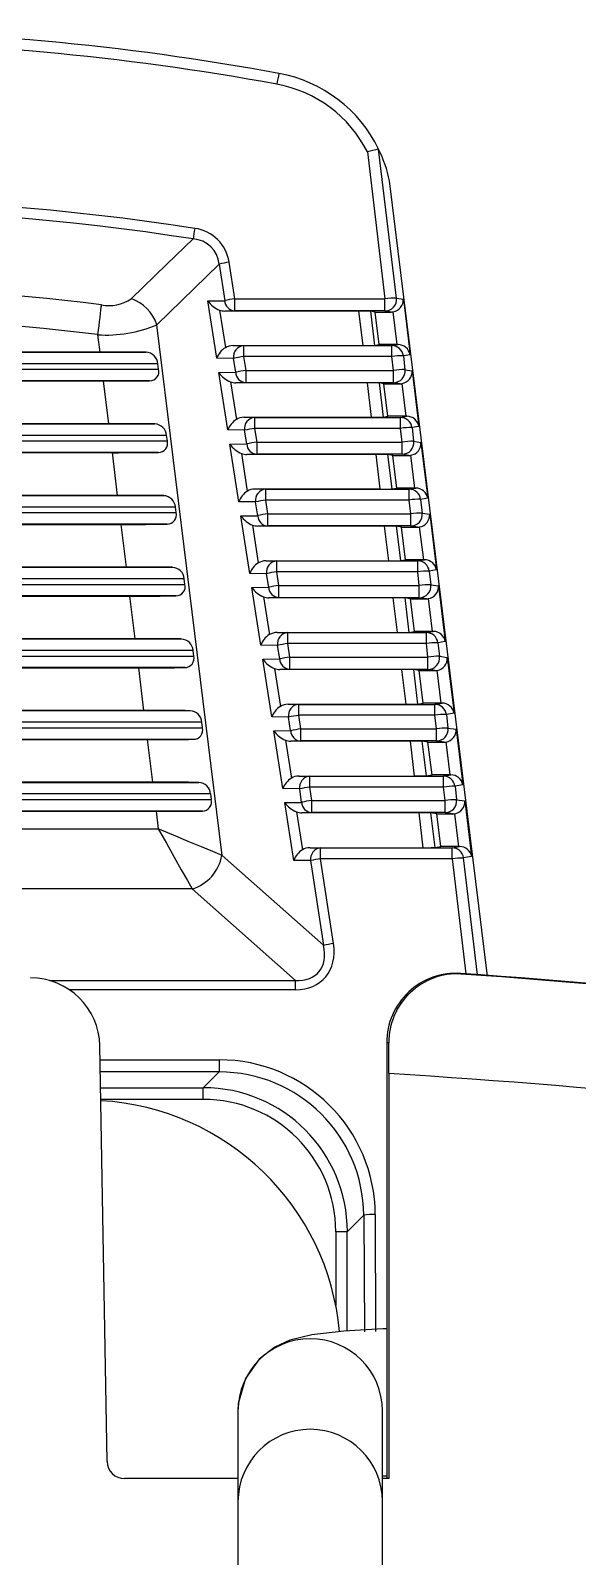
# Model space of a CAD drawing. Extents: x 6 to 134, y 1 to 99.
# Drawn here: x 57.388 to 57.861, y 49.056 to 50.375 of the extents above; entities that cross this region are included whole.
import ezdxf

# ---------------------------------------------------------------- set-up
doc = ezdxf.new("R2010")
doc.units = 0
doc.header["$MEASUREMENT"] = 0
doc.layers.add('OBJECT', color=7, linetype='CONTINUOUS')

msp = doc.modelspace()

# ---------------------------------------------------------------- linework, layer by layer
at = {"layer": 'OBJECT'}
for p, q in [((57.7047, 50.1437), (57.6893, 50.2724)), ((57.6893, 50.2724), (57.6893, 50.2724)), ((57.6796, 50.27), (57.6948, 50.143)), ((57.7836, 49.5573), (57.6987, 50.2451)), ((57.4974, 50.1206), (57.5513, 50.173)), ((57.5513, 50.173), (57.5562, 50.1414)), ((57.5648, 50.143), (57.5599, 50.1746)), ((57.5416, 50.1412), (57.5562, 50.1414)), ((57.5492, 50.0916), (57.5416, 50.1412)), ((57.5648, 50.143), (57.6948, 50.143)), ((57.5648, 50.1325), (57.5648, 50.143)), ((57.6948, 50.1325), (57.6948, 50.143)), ((57.7047, 50.1437), (57.7107, 50.1428)), ((57.7107, 50.1428), (57.7166, 50.0947)), ((57.5517, 50.1332), (57.5567, 50.1008)), ((57.5648, 50.1325), (57.5563, 50.1324)), ((57.6722, 50.1324), (57.5563, 50.1324)), ((57.6948, 50.1325), (57.5648, 50.1325)), ((57.6758, 50.1026), (57.6722, 50.1324)), ((57.6863, 50.1316), (57.6822, 50.1323)), ((57.6822, 50.1323), (57.6858, 50.1027)), ((57.6863, 50.1316), (57.7002, 50.1316)), ((57.6898, 50.1034), (57.6863, 50.1316)), ((57.7002, 50.1316), (57.6948, 50.1325)), ((57.7054, 50.1034), (57.7019, 50.1318)), ((57.5538, 49.6618), (57.4974, 50.1206)), ((57.4461, 50.112), (57.448, 50.097)), ((57.5633, 50.1026), (57.5724, 50.1025)), ((57.5633, 50.1026), (57.6758, 50.1026)), ((57.5724, 50.1025), (57.5724, 50.093)), ((57.5724, 50.1025), (57.7008, 50.1025)), ((57.6858, 50.1027), (57.6898, 50.1034)), ((57.7054, 50.1034), (57.6898, 50.1034)), ((57.7008, 50.1025), (57.7061, 50.1034)), ((57.7008, 50.093), (57.7008, 50.1025)), ((57.4983, 50.0869), (56.8944, 50.0869)), ((56.9046, 50.0969), (57.4881, 50.0969)), ((57.448, 50.097), (56.9447, 50.097)), ((57.4989, 50.0821), (57.4983, 50.0869)), ((57.5638, 50.0914), (57.5492, 50.0916)), ((57.5657, 50.0795), (57.5638, 50.0914)), ((57.5724, 50.093), (57.5743, 50.0811)), ((57.7008, 50.093), (57.5724, 50.093)), ((57.7022, 50.0811), (57.7008, 50.093)), ((57.7166, 50.0947), (57.7107, 50.0937)), ((57.7107, 50.0937), (57.7121, 50.0817)), ((56.8938, 50.0821), (57.4989, 50.0821)), ((57.5511, 50.0793), (57.5657, 50.0795)), ((57.5588, 50.0296), (57.5511, 50.0793)), ((57.5743, 50.0811), (57.5743, 50.0705)), ((57.5743, 50.0811), (57.7022, 50.0811)), ((57.7022, 50.0705), (57.7022, 50.0811)), ((57.7121, 50.0817), (57.7183, 50.0808)), ((57.7183, 50.0808), (57.7242, 50.0327)), ((57.4911, 50.0721), (56.9016, 50.0721)), ((56.9417, 50.072), (57.4511, 50.072)), ((57.4511, 50.072), (57.4556, 50.035)), ((57.5612, 50.0712), (57.5662, 50.0387)), ((57.5743, 50.0705), (57.5658, 50.0704)), ((57.6796, 50.0704), (57.5658, 50.0704)), ((57.7022, 50.0705), (57.5743, 50.0705)), ((57.6832, 50.0406), (57.6796, 50.0704)), ((57.6939, 50.0696), (57.6897, 50.0703)), ((57.6897, 50.0703), (57.6932, 50.0407)), ((57.6939, 50.0696), (57.7078, 50.0696)), ((57.6974, 50.0414), (57.6939, 50.0696)), ((57.7078, 50.0696), (57.7022, 50.0705)), ((57.713, 50.0414), (57.7096, 50.0698)), ((56.897, 50.0349), (57.4957, 50.0349)), ((57.4556, 50.035), (56.9371, 50.035)), ((57.5728, 50.0406), (57.582, 50.0404)), ((57.5728, 50.0406), (57.6832, 50.0406)), ((57.582, 50.0404), (57.582, 50.031)), ((57.582, 50.0404), (57.7082, 50.0404)), ((57.6932, 50.0407), (57.6974, 50.0414)), ((57.713, 50.0414), (57.6974, 50.0414)), ((57.7082, 50.0404), (57.7137, 50.0414)), ((57.7082, 50.031), (57.7082, 50.0404)), ((57.5059, 50.0249), (56.8868, 50.0249)), ((57.5065, 50.0201), (57.5059, 50.0249)), ((57.5734, 50.0294), (57.5588, 50.0296)), ((57.5752, 50.0175), (57.5734, 50.0294)), ((57.582, 50.031), (57.5838, 50.0191)), ((57.7082, 50.031), (57.582, 50.031)), ((57.7097, 50.0191), (57.7082, 50.031)), ((57.7242, 50.0327), (57.7182, 50.0317)), ((57.7182, 50.0317), (57.7196, 50.0198)), ((56.8862, 50.0201), (57.5065, 50.0201)), ((57.4987, 50.0101), (56.894, 50.0101)), ((56.934, 50.01), (57.4587, 50.01)), ((57.4587, 50.01), (57.4632, 49.973)), ((57.5607, 50.0173), (57.5752, 50.0175)), ((57.5683, 49.9676), (57.5607, 50.0173)), ((57.5707, 50.0092), (57.5757, 49.9767)), ((57.5838, 50.0086), (57.5753, 50.0084)), ((57.6871, 50.0084), (57.5753, 50.0084)), ((57.5838, 50.0191), (57.5838, 50.0086)), ((57.5838, 50.0191), (57.7097, 50.0191)), ((57.7097, 50.0086), (57.5838, 50.0086)), ((57.6907, 49.9786), (57.6871, 50.0084)), ((57.7016, 50.0076), (57.6971, 50.0083)), ((57.6971, 50.0083), (57.7007, 49.9786)), ((57.7016, 50.0076), (57.7154, 50.0076)), ((57.705, 49.9794), (57.7016, 50.0076)), ((57.7097, 50.0086), (57.7097, 50.0191)), ((57.7154, 50.0076), (57.7097, 50.0086)), ((57.7207, 49.9794), (57.7172, 50.0078)), ((57.7196, 50.0198), (57.7259, 50.0188)), ((57.7259, 50.0188), (57.7318, 49.9707)), ((56.8894, 49.9729), (57.5033, 49.9729)), ((57.4632, 49.973), (56.9295, 49.973)), ((57.5824, 49.9786), (57.5915, 49.9784)), ((57.5824, 49.9786), (57.6907, 49.9786)), ((57.5915, 49.9784), (57.5915, 49.9689)), ((57.5915, 49.9784), (57.7157, 49.9784)), ((57.5915, 49.9689), (57.5933, 49.9571)), ((57.7157, 49.9689), (57.5915, 49.9689)), ((57.7007, 49.9786), (57.705, 49.9794)), ((57.7207, 49.9794), (57.705, 49.9794)), ((57.7157, 49.9784), (57.7214, 49.9794)), ((57.7157, 49.9689), (57.7157, 49.9784)), ((57.7171, 49.9571), (57.7157, 49.9689)), ((57.7318, 49.9707), (57.7256, 49.9696)), ((57.7256, 49.9696), (57.727, 49.9578)), ((56.8786, 49.9581), (57.5141, 49.9581)), ((57.5135, 49.9629), (56.8792, 49.9629)), ((57.5141, 49.9581), (57.5135, 49.9629)), ((57.5829, 49.9674), (57.5683, 49.9676)), ((57.5702, 49.9553), (57.5847, 49.9555)), ((57.5778, 49.9056), (57.5702, 49.9553)), ((57.5847, 49.9555), (57.5829, 49.9674)), ((57.5933, 49.9571), (57.5933, 49.9466)), ((57.5933, 49.9571), (57.7171, 49.9571)), ((57.7171, 49.9466), (57.7171, 49.9571)), ((57.727, 49.9578), (57.7335, 49.9568)), ((57.7335, 49.9568), (57.7394, 49.9087)), ((57.5063, 49.9481), (56.8864, 49.9481)), ((56.9264, 49.948), (57.4663, 49.948)), ((57.4663, 49.948), (57.4708, 49.911)), ((57.5802, 49.9473), (57.5852, 49.9147)), ((57.5933, 49.9466), (57.5848, 49.9465)), ((57.6945, 49.9465), (57.5848, 49.9465)), ((57.7171, 49.9466), (57.5933, 49.9466)), ((57.6981, 49.9165), (57.6945, 49.9465)), ((57.7092, 49.9456), (57.7045, 49.9464)), ((57.7045, 49.9464), (57.7081, 49.9166)), ((57.7092, 49.9456), (57.723, 49.9456)), ((57.7126, 49.9174), (57.7092, 49.9456)), ((57.723, 49.9456), (57.7171, 49.9466)), ((57.7283, 49.9174), (57.7248, 49.9458)), ((57.5919, 49.9165), (57.601, 49.9164)), ((57.5919, 49.9165), (57.6981, 49.9165)), ((57.601, 49.9164), (57.601, 49.9069)), ((57.601, 49.9164), (57.7231, 49.9164)), ((57.7081, 49.9166), (57.7126, 49.9174)), ((57.7283, 49.9174), (57.7126, 49.9174)), ((57.7231, 49.9164), (57.729, 49.9174)), ((57.7231, 49.9069), (57.7231, 49.9164)), ((56.8818, 49.9109), (57.5109, 49.9109)), ((57.4708, 49.911), (56.9219, 49.911)), ((57.5924, 49.9053), (57.5778, 49.9056)), ((57.5942, 49.8936), (57.5924, 49.9053)), ((57.601, 49.9069), (57.6028, 49.8951)), ((57.7231, 49.9069), (57.601, 49.9069)), ((57.7245, 49.8951), (57.7231, 49.9069)), ((57.7394, 49.9087), (57.733, 49.9076)), ((57.733, 49.9076), (57.7345, 49.8958)), ((56.871, 49.8961), (57.5217, 49.8961)), ((57.5212, 49.9009), (56.8715, 49.9009)), ((57.5217, 49.8961), (57.5212, 49.9009)), ((57.5797, 49.8933), (57.5942, 49.8936)), ((57.5873, 49.8435), (57.5797, 49.8933)), ((57.6028, 49.8951), (57.6028, 49.8846)), ((57.6028, 49.8951), (57.7245, 49.8951)), ((57.7245, 49.8846), (57.7245, 49.8951)), ((57.7345, 49.8958), (57.7411, 49.8948)), ((57.7411, 49.8948), (57.747, 49.8467)), ((57.514, 49.8861), (56.8788, 49.8861)), ((56.9188, 49.886), (57.4739, 49.886)), ((57.4739, 49.886), (57.4784, 49.849)), ((57.5898, 49.8853), (57.5948, 49.8526)), ((57.6028, 49.8846), (57.5943, 49.8845)), ((57.702, 49.8845), (57.5943, 49.8845)), ((57.7245, 49.8846), (57.6028, 49.8846)), ((57.7056, 49.8545), (57.702, 49.8845)), ((57.7168, 49.8836), (57.712, 49.8844)), ((57.712, 49.8844), (57.7155, 49.8546)), ((57.7168, 49.8836), (57.7307, 49.8836)), ((57.7203, 49.8554), (57.7168, 49.8836)), ((57.7307, 49.8836), (57.7245, 49.8846)), ((57.7359, 49.8554), (57.7324, 49.8838)), ((57.6014, 49.8545), (57.6105, 49.8544)), ((57.6014, 49.8545), (57.7056, 49.8545)), ((57.6105, 49.8544), (57.6105, 49.8449)), ((57.6105, 49.8544), (57.7306, 49.8544)), ((57.7155, 49.8546), (57.7203, 49.8554)), ((57.7359, 49.8554), (57.7203, 49.8554)), ((57.7306, 49.8544), (57.7366, 49.8554)), ((57.7306, 49.8449), (57.7306, 49.8544)), ((57.5288, 49.8389), (56.8639, 49.8389)), ((56.8742, 49.8489), (57.5185, 49.8489)), ((57.4784, 49.849), (56.9143, 49.849)), ((57.5294, 49.8341), (57.5288, 49.8389)), ((57.6019, 49.8433), (57.5873, 49.8435)), ((57.6037, 49.8316), (57.6019, 49.8433)), ((57.6105, 49.8449), (57.6123, 49.8332)), ((57.7306, 49.8449), (57.6105, 49.8449)), ((57.732, 49.8332), (57.7306, 49.8449)), ((57.747, 49.8467), (57.7405, 49.8456)), ((57.7405, 49.8456), (57.7419, 49.8339)), ((56.8634, 49.8341), (57.5294, 49.8341)), ((57.5216, 49.8241), (56.8711, 49.8241)), ((56.9112, 49.824), (57.4815, 49.824)), ((57.4815, 49.824), (57.486, 49.787)), ((57.5892, 49.8314), (57.6037, 49.8316)), ((57.5969, 49.7815), (57.5892, 49.8314)), ((57.5993, 49.8233), (57.6043, 49.7906)), ((57.6123, 49.8332), (57.6123, 49.8226)), ((57.6123, 49.8332), (57.732, 49.8332)), ((57.732, 49.8226), (57.732, 49.8332)), ((57.7419, 49.8339), (57.7487, 49.8328)), ((57.7487, 49.8328), (57.7546, 49.7847)), ((57.6123, 49.8226), (57.6039, 49.8225)), ((57.7094, 49.8225), (57.6039, 49.8225)), ((57.732, 49.8226), (57.6123, 49.8226)), ((57.713, 49.7925), (57.7094, 49.8225)), ((57.7244, 49.8216), (57.7194, 49.8224)), ((57.7194, 49.8224), (57.723, 49.7925)), ((57.7244, 49.8216), (57.7383, 49.8216)), ((57.7279, 49.7934), (57.7244, 49.8216)), ((57.7383, 49.8216), (57.732, 49.8226)), ((57.7435, 49.7934), (57.74, 49.8218)), ((56.8666, 49.7869), (57.5261, 49.7869)), ((57.486, 49.787), (56.9067, 49.787)), ((57.6109, 49.7925), (57.62, 49.7923)), ((57.6109, 49.7925), (57.713, 49.7925)), ((57.62, 49.7923), (57.62, 49.7829)), ((57.62, 49.7923), (57.738, 49.7923)), ((57.723, 49.7925), (57.7279, 49.7934)), ((57.7435, 49.7934), (57.7279, 49.7934)), ((57.738, 49.7923), (57.7442, 49.7934)), ((57.738, 49.7829), (57.738, 49.7923)), ((57.7546, 49.7847), (57.7479, 49.7835)), ((57.7479, 49.7835), (57.7493, 49.7719)), ((56.8557, 49.7721), (57.537, 49.7721)), ((57.5364, 49.7769), (56.8563, 49.7769)), ((57.537, 49.7721), (57.5364, 49.7769)), ((57.6114, 49.7813), (57.5969, 49.7815)), ((57.6132, 49.7696), (57.6114, 49.7813)), ((57.62, 49.7829), (57.6218, 49.7712)), ((57.738, 49.7829), (57.62, 49.7829)), ((57.6218, 49.7712), (57.6218, 49.7607)), ((57.6218, 49.7712), (57.7394, 49.7712)), ((57.7394, 49.7712), (57.738, 49.7829)), ((57.7394, 49.7607), (57.7394, 49.7712)), ((57.7493, 49.7719), (57.7563, 49.7708)), ((57.7563, 49.7708), (57.7622, 49.7227)), ((57.5292, 49.7621), (56.8635, 49.7621)), ((56.9036, 49.762), (57.4891, 49.762)), ((57.4891, 49.762), (57.4937, 49.725)), ((57.5987, 49.7694), (57.6132, 49.7696)), ((57.6064, 49.7195), (57.5987, 49.7694)), ((57.6088, 49.7614), (57.6138, 49.7286)), ((57.6218, 49.7607), (57.6134, 49.7605)), ((57.7168, 49.7605), (57.6134, 49.7605)), ((57.7394, 49.7607), (57.6218, 49.7607)), ((57.7204, 49.7304), (57.7168, 49.7605)), ((57.732, 49.7596), (57.7268, 49.7605)), ((57.7268, 49.7605), (57.7304, 49.7305)), ((57.732, 49.7596), (57.7459, 49.7596)), ((57.7355, 49.7314), (57.732, 49.7596)), ((57.7459, 49.7596), (57.7394, 49.7607)), ((57.7511, 49.7314), (57.7476, 49.7598)), ((57.6204, 49.7304), (57.6296, 49.7303)), ((57.6204, 49.7304), (57.7204, 49.7304)), ((57.7304, 49.7305), (57.7355, 49.7314)), ((57.7511, 49.7314), (57.7355, 49.7314)), ((57.7455, 49.7303), (57.7518, 49.7314)), ((56.859, 49.7249), (57.5338, 49.7249)), ((57.4937, 49.725), (56.8991, 49.725)), ((57.621, 49.7192), (57.6064, 49.7195)), ((57.6227, 49.7076), (57.621, 49.7192)), ((57.6296, 49.7303), (57.6296, 49.7208)), ((57.6296, 49.7303), (57.7455, 49.7303)), ((57.6296, 49.7208), (57.6313, 49.7092)), ((57.7455, 49.7208), (57.6296, 49.7208)), ((57.7455, 49.7208), (57.7455, 49.7303)), ((57.7469, 49.7092), (57.7455, 49.7208)), ((57.7622, 49.7227), (57.7554, 49.7215)), ((57.7554, 49.7215), (57.7568, 49.7099)), ((56.8481, 49.7101), (57.5446, 49.7101)), ((57.544, 49.7149), (56.8487, 49.7149)), ((57.5446, 49.7101), (57.544, 49.7149)), ((57.6082, 49.7074), (57.6227, 49.7076)), ((57.6159, 49.6574), (57.6082, 49.7074)), ((57.6313, 49.7092), (57.6313, 49.6987)), ((57.6313, 49.7092), (57.7469, 49.7092)), ((57.7469, 49.6987), (57.7469, 49.7092)), ((57.7568, 49.7099), (57.7639, 49.7088)), ((57.7639, 49.7088), (57.7698, 49.6607)), ((57.5368, 49.7001), (56.8559, 49.7001)), ((56.896, 49.7), (57.4967, 49.7)), ((57.4967, 49.7), (57.4986, 49.6846)), ((57.6183, 49.6994), (57.6233, 49.6666)), ((57.6313, 49.6987), (57.6229, 49.6986)), ((57.7243, 49.6986), (57.6229, 49.6986)), ((57.7469, 49.6987), (57.6313, 49.6987)), ((57.7279, 49.6684), (57.7243, 49.6986)), ((57.7396, 49.6976), (57.7343, 49.6985)), ((57.7343, 49.6985), (57.7379, 49.6685)), ((57.7396, 49.6976), (57.7535, 49.6976)), ((57.7431, 49.6694), (57.7396, 49.6976)), ((57.7535, 49.6976), (57.7469, 49.6987)), ((57.7587, 49.6694), (57.7552, 49.6978)), ((56.8941, 49.6846), (57.4986, 49.6846)), ((57.63, 49.6684), (57.6391, 49.6683)), ((57.63, 49.6684), (57.7279, 49.6684)), ((57.6391, 49.6588), (57.6391, 49.6683)), ((57.6391, 49.6683), (57.7529, 49.6683)), ((57.7379, 49.6685), (57.7431, 49.6694)), ((57.7587, 49.6694), (57.7431, 49.6694)), ((57.7529, 49.6683), (57.7594, 49.6694)), ((57.7529, 49.6588), (57.7529, 49.6683)), ((57.6417, 49.584), (57.5538, 49.6618)), ((57.6305, 49.6572), (57.6159, 49.6574)), ((57.6305, 49.6572), (57.6417, 49.584)), ((57.6503, 49.5856), (57.6391, 49.6588)), ((57.7529, 49.6588), (57.6391, 49.6588)), ((57.7529, 49.6588), (57.7648, 49.5593)), ((57.7698, 49.6607), (57.7628, 49.6595)), ((57.7749, 49.5586), (57.7628, 49.6595)), ((57.528, 49.6327), (56.8647, 49.6327)), ((57.528, 49.6327), (57.6173, 49.5536)), ((57.7605, 49.5593), (57.7605, 49.5596)), ((57.4045, 49.5536), (57.6173, 49.5536)), ((57.6173, 49.5455), (57.6173, 49.5536)), ((57.6173, 49.5455), (57.4219, 49.5455)), ((57.4544, 49.1376), (57.4481, 49.497)), ((57.6981, 49.4998), (57.6963, 49.4998)), ((57.6963, 49.4998), (57.6963, 49.1229)), ((57.6982, 49.4732), (57.6981, 49.4998)), ((57.4483, 49.485), (57.5514, 49.485)), ((57.5514, 49.485), (57.5514, 49.4745)), ((57.5514, 49.4745), (57.4485, 49.4745)), ((57.5514, 49.4745), (57.5376, 49.4608)), ((57.6982, 49.4732), (57.6982, 49.1229)), ((57.4487, 49.4608), (57.5376, 49.4608)), ((57.5376, 49.4508), (57.5376, 49.4608)), ((57.5376, 49.4508), (57.4489, 49.4508)), ((57.6622, 49.3363), (57.6765, 49.3506)), ((57.6765, 49.3506), (57.677, 49.2497)), ((57.6869, 49.25), (57.6865, 49.3511)), ((57.6622, 49.3363), (57.6522, 49.3363)), ((57.6522, 49.3363), (57.6522, 49.2726)), ((57.6622, 49.2505), (57.6622, 49.3363)), ((57.5676, 49.1814), (57.5676, 49.1031)), ((57.6926, 49.1031), (57.6926, 49.1814)), ((57.6963, 49.125), (57.6926, 49.125)), ((57.5676, 49.1229), (57.4694, 49.1229)), ((57.6982, 49.1229), (57.6926, 49.1229)), ((57.5676, 49.1031), (57.5676, 48.9715)), ((57.6926, 48.9715), (57.6926, 49.1031))]:
    msp.add_line(p, q, dxfattribs=at)
at = {"layer": 'OBJECT', "flags": 128}
for points in [[(57.5288, 50.1948), (57.5061, 50.173), (57.4752, 50.1431)], [(57.4494, 50.1378), (57.4491, 50.1357), (57.4488, 50.1331), (57.4484, 50.1302), (57.448, 50.1269), (57.4476, 50.1234), (57.4471, 50.1197), (57.4466, 50.1159), (57.4461, 50.112)], [(57.5538, 49.6618), (57.5459, 49.6651), (57.536, 49.6692), (57.5245, 49.6739), (57.5119, 49.6792), (57.4986, 49.6846)], [(57.4986, 49.6846), (57.5057, 49.6722), (57.5124, 49.6602), (57.5185, 49.6494), (57.5238, 49.6401), (57.528, 49.6327)], [(57.6963, 49.2524), (57.693, 49.2523), (57.6592, 49.2503), (57.6315, 49.2471), (57.6125, 49.2425), (57.5994, 49.2365), (57.586, 49.2261), (57.5741, 49.2095), (57.5679, 49.1877), (57.5676, 49.1814)]]:
    msp.add_lwpolyline(points, dxfattribs=at)
at = {"layer": 'OBJECT'}
for centre, radius, start, end in [((57.1964, 48.125), 2.25, 79.5863, 100.4137), ((57.1964, 48.1255), 2.24, 79.5863, 100.4137), ((57.8418, 50.2867), 0.2442, 167.8964, 170.1213), ((57.5814, 50.2199), 0.12, 25.9218, 79.5863), ((57.5814, 50.2204), 0.11, 26.7863, 79.5863), ((57.6997, 50.209), 0.0642, 99.3622, 108.2871), ((57.5814, 50.2199), 0.12, 12.1071, 25.9218), ((57.1964, 48.0608), 2.1597, 81.1441, 98.8559), ((58.2654, 50.0879), 0.7443, 171.042, 171.7488), ((57.5275, 50.1708), 0.024, 5.2891, 86.6706), ((57.5257, 50.1696), 0.0346, 8.4381, 82.5006), ((57.5761, 50.0626), 0.1132, 98.2207, 102.6463), ((57.1964, 48.125), 2.0287, 82.8353, 97.1647), ((57.456, 50.171), 0.0339, 258.731, 304.5747), ((57.4633, 50.1092), 0.036, 18.4614, 70.6713), ((57.581, 50.0305), 0.1137, 98.231, 102.6367), ((57.5654, 50.1418), 0.00928, 181.911, 265.8106), ((57.7035, 50.09), 0.0537, 88.6691, 99.2876), ((57.6948, 50.1425), 0.01, 270.0754, 6.992), ((57.1964, 48.125), 2.0027, 82.8353, 97.1647), ((57.4538, 50.2243), 0.1126, 266.0891, 292.8023), ((57.5733, 50.0929), 0.0096, 95.3129, 188.9539), ((57.7008, 50.0925), 0.01, 6.9764, 89.9378), ((57.4876, 50.0861), 0.0107, 3.8767, 87.5064), ((57.5886, 49.981), 0.1132, 98.2207, 102.6463), ((57.7095, 50.04), 0.0537, 88.6744, 99.2891), ((57.4911, 50.0802), 0.00808, 270.4025, 13.771), ((57.5905, 49.969), 0.1132, 98.2207, 102.6463), ((57.5749, 50.0798), 0.00928, 181.9208, 265.8029), ((57.7109, 50.0281), 0.0537, 88.6743, 99.2889), ((57.7022, 50.0805), 0.01, 270.0815, 6.9873), ((57.4952, 50.0241), 0.0107, 3.8773, 87.5058), ((57.5828, 50.0309), 0.0096, 95.3153, 188.9516), ((57.7082, 50.0304), 0.01, 6.9762, 89.9342), ((57.5982, 49.9185), 0.1136, 98.2257, 102.6337), ((57.7169, 49.978), 0.0537, 88.6744, 99.2891), ((57.4987, 50.0182), 0.00808, 270.4014, 13.77), ((57.6, 49.9069), 0.1134, 98.2246, 102.6424), ((57.5845, 50.0178), 0.00928, 181.9166, 265.807), ((57.7097, 50.0186), 0.01, 270.0775, 6.993), ((57.7183, 49.966), 0.0538, 88.6834, 99.28), ((57.5028, 49.9621), 0.0107, 3.8767, 87.5064), ((57.5924, 49.9689), 0.0096, 95.3139, 188.9529), ((57.6078, 49.8564), 0.1137, 98.2317, 102.6353), ((57.7157, 49.9684), 0.01, 6.9743, 89.9378), ((57.7244, 49.916), 0.0537, 88.6691, 99.2874), ((57.5063, 49.9562), 0.00808, 270.4025, 13.771), ((57.6097, 49.8441), 0.1142, 98.2398, 102.6271), ((57.594, 49.9558), 0.00928, 181.9128, 265.8108), ((57.7171, 49.9566), 0.01, 270.0754, 6.9904), ((57.7258, 49.9041), 0.0537, 88.6691, 99.2874), ((57.6019, 49.9068), 0.0096, 95.3111, 188.9558), ((57.7231, 49.9064), 0.01, 6.9764, 89.9395), ((57.5105, 49.9001), 0.0107, 3.8821, 87.501), ((57.6172, 49.7947), 0.1134, 98.2246, 102.6424), ((57.7318, 49.8538), 0.0538, 88.6834, 99.2799), ((57.5139, 49.8942), 0.00808, 270.4014, 13.77), ((57.619, 49.7832), 0.1131, 98.2194, 102.6476), ((57.6035, 49.8939), 0.00928, 181.9189, 265.8048), ((57.7245, 49.8946), 0.01, 270.0815, 6.9889), ((57.7332, 49.8421), 0.0537, 88.6744, 99.2891), ((57.6114, 49.8448), 0.0096, 95.3139, 188.9529), ((57.7306, 49.8444), 0.01, 6.9764, 89.9395), ((57.5181, 49.8381), 0.0107, 3.8767, 87.5064), ((57.6267, 49.7329), 0.1132, 98.2207, 102.6463), ((57.7392, 49.7919), 0.0537, 88.6743, 99.2889), ((57.5215, 49.8322), 0.00808, 270.4025, 13.771), ((57.6286, 49.7209), 0.1135, 98.2259, 102.6411), ((57.613, 49.8319), 0.00928, 181.9205, 265.8032), ((57.732, 49.8326), 0.01, 270.0774, 6.9914), ((57.7407, 49.7801), 0.0538, 88.6834, 99.2799), ((57.5257, 49.7761), 0.0107, 3.8821, 87.501), ((57.6209, 49.7828), 0.0096, 95.3163, 188.9525), ((57.738, 49.7823), 0.01, 6.9762, 89.9359), ((57.7467, 49.7299), 0.0537, 88.6743, 99.2889), ((57.5291, 49.7702), 0.00808, 270.4014, 13.77), ((57.6363, 49.6704), 0.1136, 98.2263, 102.6338), ((57.6381, 49.6587), 0.1136, 98.2257, 102.6337), ((57.7394, 49.7707), 0.01, 270.0754, 6.992), ((57.7481, 49.7182), 0.0537, 88.6744, 99.2891), ((57.6225, 49.7699), 0.00928, 181.9109, 265.8127), ((57.5333, 49.7141), 0.0107, 3.8767, 87.5064), ((57.6305, 49.7207), 0.0096, 95.3139, 188.9529), ((57.6458, 49.6083), 0.1137, 98.2311, 102.6359), ((57.7454, 49.7203), 0.01, 6.9743, 89.9378), ((57.7541, 49.6678), 0.0537, 88.6691, 99.2874), ((57.5367, 49.7082), 0.00808, 270.4025, 13.771), ((57.6476, 49.5969), 0.1135, 98.2259, 102.6411), ((57.632, 49.708), 0.00928, 181.9205, 265.8032), ((57.7468, 49.7087), 0.01, 270.0784, 6.9904), ((57.7555, 49.6562), 0.0537, 88.6743, 99.2889), ((57.64, 49.6587), 0.0096, 95.3147, 188.9522), ((57.7529, 49.6583), 0.01, 6.9764, 89.9395), ((57.5169, 49.6684), 0.0374, 287.1829, 349.8168), ((57.6553, 49.5465), 0.1135, 98.2259, 102.6411), ((57.7616, 49.6057), 0.0538, 88.6834, 99.2799), ((57.6665, 49.4736), 0.1131, 98.22, 102.6477), ((57.7563, 49.4998), 0.06, 85.9573, 180), ((57.7575, 49.5), 0.0594, 87.1151, 180.1791), ((57.1965, 41.5795), 8, 77.97978, 85.95727), ((57.1965, 41.5795), 7.9996, 77.89492, 85.95727), ((57.3881, 49.4959), 0.06, 1, 90), ((57.1965, 41.5795), 7.9096, 77.98096, 86.3634), ((57.4364, 49.23), 0.22, 5.2207, 86.7245), ((57.6845, 49.2934), 0.0578, 88.0754, 97.9789), ((57.6301, 49.1813), 0.0625, 0.116, 179.884), ((57.6301, 49.103), 0.0625, 0.116, 179.884)]:
    msp.add_arc(centre, radius, start, end, dxfattribs=at)
for centre, major_axis, ratio, start_param, end_param in [((57.1964, 48.0594), (0, 2.1703), 0.999535, 6.128671, 6.4377), ((57.5502, 50.1423), (0.00979, -0.00828), 0.557988, 4.235556, 5.289967), ((57.7007, 50.1415), (0.00734, 0.00707), 0.946913, 4.094356, 5.612792), ((57.556, 50.1424), (0.0115, -0.0009), 0.862782, 4.392937, 4.799198), ((57.6722, 50.1323), (0.0101, 0), 0.008673, 0.053472, 1.565554), ((57.7002, 50.1416), (0.00989, -0.0016), 0.998514, 4.873219, 5.047119), ((57.5578, 50.0927), (0.00769, 0.00883), 0.591833, 1.09893, 2.153342), ((57.5637, 50.0926), (0.0115, -0.0012), 0.861198, 1.691488, 2.30922), ((57.6757, 50.1027), (0.0101, 0), 0.00868, 4.719713, 6.231796), ((57.7054, 50.1035), (0.0101, 0), 0.008662, 4.713453, 4.783553), ((57.7066, 50.0935), (0.00821, -0.00613), 0.948914, 0.789132, 2.237468), ((57.448, 50.0965), (0.0605, 0), 0.008662, 0.84693, 1.57186), ((57.5597, 50.0803), (0.00979, -0.00828), 0.557988, 4.235556, 5.289967), ((57.7084, 50.0795), (0.00734, 0.00707), 0.946913, 4.094356, 5.612792), ((57.451, 50.0725), (0.0605, 0), 0.008662, 4.713453, 5.438383), ((57.5656, 50.0804), (0.0115, -0.0009), 0.862782, 4.392937, 4.799198), ((57.6796, 50.0703), (0.0101, 0), 0.008673, 0.053472, 1.565554), ((57.7078, 50.0796), (0.00989, -0.0016), 0.998514, 4.873219, 5.047119), ((57.4557, 50.0345), (0.0605, 0), 0.008662, 0.84693, 1.57186), ((57.5674, 50.0307), (0.00769, 0.00883), 0.591833, 1.09893, 2.153342), ((57.5732, 50.0306), (0.0115, -0.0012), 0.861198, 1.691488, 2.30922), ((57.6832, 50.0407), (0.0101, 0), 0.00868, 4.719713, 6.231796), ((57.713, 50.0415), (0.0101, 0), 0.008662, 4.713453, 4.783553), ((57.7143, 50.0315), (0.00821, -0.00613), 0.948914, 0.789132, 2.237468), ((57.4586, 50.0105), (0.0605, 0), 0.008662, 4.713453, 5.438383), ((57.5693, 50.0183), (0.00979, -0.00828), 0.557988, 4.235556, 5.289967), ((57.5751, 50.0184), (0.0115, -0.0009), 0.862782, 4.392937, 4.799198), ((57.687, 50.0083), (0.0101, 0), 0.008673, 0.053472, 1.565554), ((57.7154, 50.0176), (0.00989, -0.0016), 0.998514, 4.873219, 5.047119), ((57.716, 50.0175), (0.00734, 0.00707), 0.946913, 4.094356, 5.612792), ((57.4633, 49.9725), (0.0605, 0), 0.008662, 0.84693, 1.57186), ((57.5769, 49.9686), (0.00769, 0.00883), 0.591833, 1.09893, 2.153342), ((57.5827, 49.9685), (0.0115, -0.0012), 0.861198, 1.691488, 2.30922), ((57.6906, 49.9786), (0.0101, 0), 0.00868, 4.719713, 6.231796), ((57.7206, 49.9795), (0.0101, 0), 0.008662, 4.713453, 4.783553), ((57.7219, 49.9695), (0.00821, -0.00613), 0.948914, 0.789132, 2.237468), ((57.5788, 49.9564), (0.00979, -0.00828), 0.557988, 4.235556, 5.289967), ((57.7236, 49.9555), (0.00734, 0.00707), 0.946913, 4.094356, 5.612792), ((57.4662, 49.9485), (0.0605, 0), 0.008662, 4.713453, 5.438383), ((57.5846, 49.9565), (0.0115, -0.0009), 0.862782, 4.392937, 4.799198), ((57.6945, 49.9464), (0.0101, 0), 0.008673, 0.053472, 1.565554), ((57.723, 49.9556), (0.00989, -0.0016), 0.998514, 4.873219, 5.047119), ((57.5922, 49.9065), (0.0115, -0.0012), 0.861198, 1.691488, 2.30922), ((57.698, 49.9166), (0.0101, 0), 0.00868, 4.719713, 6.231796), ((57.7283, 49.9175), (0.0101, 0), 0.008662, 4.713453, 4.783553), ((57.7295, 49.9075), (0.00821, -0.00613), 0.948914, 0.789132, 2.237468), ((57.4709, 49.9105), (0.0605, 0), 0.008662, 0.84693, 1.57186), ((57.5864, 49.9066), (0.00769, 0.00883), 0.591833, 1.09893, 2.153342), ((57.5883, 49.8944), (0.00979, -0.00828), 0.557988, 4.235556, 5.289967), ((57.7312, 49.8935), (0.00734, 0.00707), 0.946913, 4.094356, 5.612792), ((57.4738, 49.8865), (0.0605, 0), 0.008662, 4.713453, 5.438383), ((57.5941, 49.8945), (0.0115, -0.0009), 0.862782, 4.392937, 4.799198), ((57.7019, 49.8844), (0.0101, 0), 0.008673, 0.053472, 1.565554), ((57.7307, 49.8936), (0.00989, -0.0016), 0.998514, 4.873219, 5.047119), ((57.5959, 49.8446), (0.00769, 0.00883), 0.591833, 1.09893, 2.153342), ((57.6018, 49.8445), (0.0115, -0.0012), 0.861198, 1.691488, 2.30922), ((57.7055, 49.8546), (0.0101, 0), 0.00868, 4.719713, 6.231796), ((57.7359, 49.8555), (0.0101, 0), 0.008662, 4.713453, 4.783553), ((57.7371, 49.8455), (0.00821, -0.00613), 0.948914, 0.789132, 2.237468), ((57.4785, 49.8485), (0.0605, 0), 0.008662, 0.84693, 1.57186), ((57.4814, 49.8245), (0.0605, 0), 0.008662, 4.713453, 5.438383), ((57.5978, 49.8324), (0.00979, -0.00828), 0.557988, 4.235556, 5.289967), ((57.6036, 49.8325), (0.0115, -0.0009), 0.862782, 4.392937, 4.799198), ((57.7388, 49.8315), (0.00734, 0.00707), 0.946913, 4.094356, 5.612792), ((57.7093, 49.8224), (0.0101, 0), 0.008673, 0.053472, 1.565554), ((57.7383, 49.8316), (0.00989, -0.0016), 0.998514, 4.873219, 5.047119), ((57.4861, 49.7865), (0.0605, 0), 0.008662, 0.84693, 1.57186), ((57.6054, 49.7825), (0.00769, 0.00883), 0.591833, 1.09893, 2.153342), ((57.6113, 49.7825), (0.0115, -0.0012), 0.861198, 1.691488, 2.30922), ((57.7129, 49.7926), (0.0101, 0), 0.00868, 4.719713, 6.231796), ((57.7435, 49.7935), (0.0101, 0), 0.008662, 4.713453, 4.783553), ((57.7447, 49.7835), (0.00821, -0.00613), 0.948914, 0.789132, 2.237468), ((57.7464, 49.7695), (0.00734, 0.00707), 0.946913, 4.094356, 5.612792), ((57.489, 49.7625), (0.0605, 0), 0.008662, 4.713453, 5.438383), ((57.6073, 49.7705), (0.00979, -0.00828), 0.557988, 4.235556, 5.289967), ((57.6131, 49.7705), (0.0115, -0.0009), 0.862782, 4.392937, 4.799198), ((57.7168, 49.7605), (0.0101, 0), 0.008673, 0.053472, 1.565554), ((57.7459, 49.7696), (0.00989, -0.0016), 0.998514, 4.873219, 5.047119), ((57.6208, 49.7204), (0.0115, -0.0012), 0.861198, 1.691488, 2.30922), ((57.7204, 49.7305), (0.0101, 0), 0.00868, 4.719713, 6.231796), ((57.7511, 49.7315), (0.0101, 0), 0.008662, 4.713453, 4.783553), ((57.7523, 49.7215), (0.00821, -0.00613), 0.948914, 0.789132, 2.237468), ((57.4937, 49.7245), (0.0605, 0), 0.008662, 0.84693, 1.57186), ((57.615, 49.7205), (0.00769, 0.00883), 0.591833, 1.09893, 2.153342), ((57.6168, 49.7085), (0.00979, -0.00828), 0.557988, 4.235556, 5.289967), ((57.754, 49.7075), (0.00734, 0.00707), 0.946913, 4.094356, 5.612792), ((57.4967, 49.7005), (0.0605, 0), 0.008662, 4.713453, 5.438383), ((57.6226, 49.7086), (0.0115, -0.0009), 0.862782, 4.392937, 4.799198), ((57.7242, 49.6985), (0.0101, 0), 0.008673, 0.053472, 1.565554), ((57.7535, 49.7076), (0.00989, -0.0016), 0.998514, 4.873219, 5.047119), ((57.6245, 49.6585), (0.00769, 0.00883), 0.591833, 1.09893, 2.153342), ((57.6303, 49.6584), (0.0115, -0.0012), 0.861198, 1.691488, 2.30922), ((57.7278, 49.6685), (0.0101, 0), 0.00868, 4.719713, 6.231796), ((57.7587, 49.6695), (0.0101, 0), 0.008662, 4.713453, 4.783553), ((57.7599, 49.6595), (0.00821, -0.00613), 0.948914, 0.789132, 2.237468), ((57.6026, 49.5931), (0.0395, -0.0379), 0.729911, 5.63306, 7.044586), ((57.6026, 49.5926), (0.0343, -0.0324), 0.634863, 5.627906, 7.039432), ((57.5509, 49.3501), (0.1299, 0.0387), 0.994537, 5.999728, 7.562929), ((57.5509, 49.3496), (0.1188, 0.0407), 0.993756, 5.959345, 7.522545), ((57.5368, 49.3354), (0.089, 0.089), 0.993631, 5.501585, 7.064785), ((57.5368, 49.3354), (0.0819, 0.0819), 0.992433, 5.501585, 7.064785), ((57.4694, 49.1379), (-0.0105, -0.0107), 0.999701, 5.506663, 7.059707)]:
    msp.add_ellipse(centre, major_axis=major_axis, ratio=ratio, start_param=start_param, end_param=end_param, dxfattribs=at)

doc.saveas('drawing.dxf')
